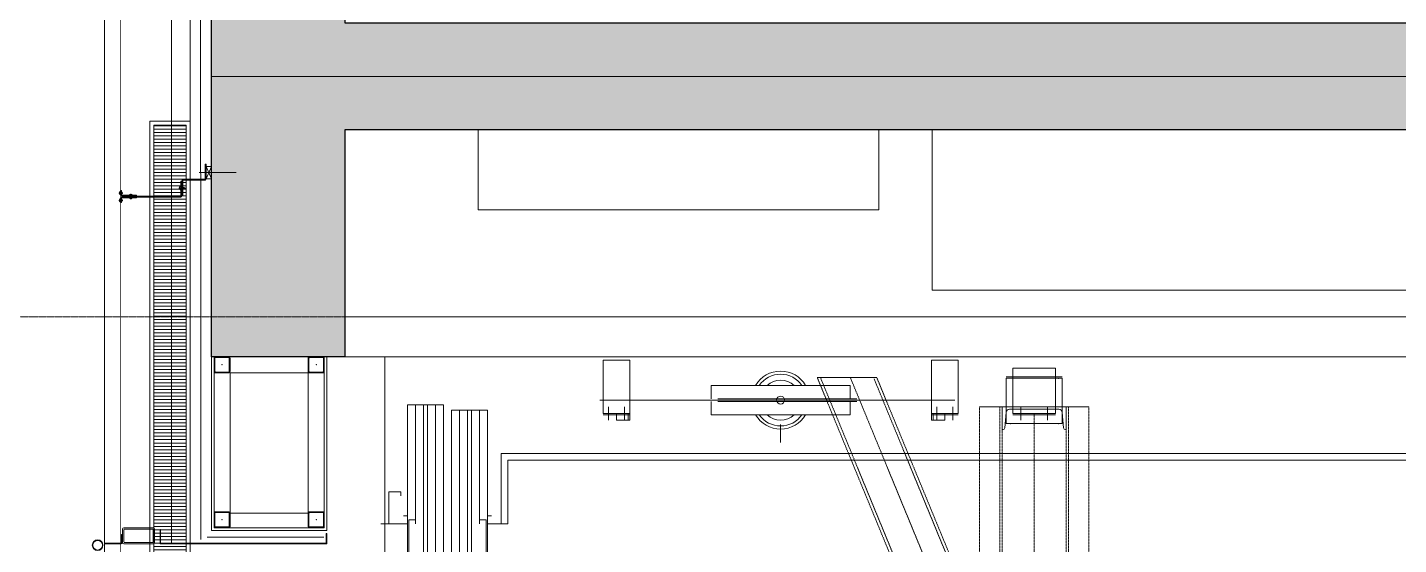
# Model space of a CAD drawing. Extents: x -2749 to 23780, y -1311 to 8245.
# Drawn here: x 1094 to 1607, y 2320 to 2513 of the extents above; entities that cross this region are included whole.
import ezdxf
from ezdxf.xclip import XClip

# ---------------------------------------------------------------- set-up
doc = ezdxf.new("R2010")
doc.units = 0
doc.header["$MEASUREMENT"] = 0
doc.header["$XCLIPFRAME"] = 0
doc.linetypes.add('DASHDOT2', pattern=[0.5, 0.25, -0.125, 0, -0.125])
doc.linetypes.add('DOT2', pattern=[0.125, 0, -0.125])
doc.layers.get('0').update_dxf_attribs({"color": 9, "lineweight": 9})
for name, color, linetype, lineweight in [('00', 9, 'Continuous', 9), ('01', 9, 'Continuous', 9), ('05V', 9, 'Continuous', 9), ('06D', 9, 'Continuous', 9), ('10', 9, 'Continuous', 9), ('11', 9, 'Continuous', 9), ('20', 9, 'DOT2', 9), ('24', 9, 'DASHDOT2', 9), ('33', 9, 'BATTING', 9), ('40B', 9, 'Continuous', 9), ('KOLON', 251, 'Continuous', 9), ('TARAMA', 251, 'Continuous', 13)]:
    doc.layers.add(name, color=color, linetype=linetype, lineweight=lineweight)
doc.linetypes.add('BATTING', pattern='A,0.0001,-0.1,[134,ltypeshp.shx,S=0.1,R=0,X=-0.1,Y=0],-0.2,[134,ltypeshp.shx,S=0.1,R=180,X=0.1,Y=0],-0.1', length=0.4001)

# ---------------------------------------------------------------- blocks, each defined once
blk = doc.blocks.new('p-ızgara 1')
h = blk.add_hatch()
h.set_pattern_fill('ANSI31', color=256, scale=10, angle=225, style=0)
h.set_pattern_definition([(270, (-1308.5183, 1064.6868), (1.25, -4e-16), [])])
h.paths.add_polyline_path([(1.5, 13.5), (1.5, 1.5), (394.5, 1.5), (394.5, 13.5)])
for points in [[(0, 15), (0, 0), (396, 0), (396, 15)], [(1.5, 13.5), (1.5, 1.5), (394.5, 1.5), (394.5, 13.5)]]:
    blk.add_lwpolyline(points, close=True)
blk = doc.blocks.new('p- alum kaplama profil')
at = {"lineweight": 13}
blk.add_lwpolyline([(7.12, 12.59), (7.12, 26.49)], dxfattribs=at)
at = {"lineweight": 5}
blk.add_lwpolyline([(9.44, 15.16), (4.79, 15.16), (4.79, 17.16), (9.44, 17.16)], close=True, dxfattribs=at)
for points in [[(4.79, 15.16), (9.44, 17.16)], [(9.44, 15.16), (4.79, 17.16)]]:
    blk.add_lwpolyline(points, dxfattribs=at)
at = {"lineweight": 18}
blk.add_lwpolyline([(4.09, 6.16), (-1.41, 6.16), (-1.41, 6.46), (4.09, 6.46, 0.414214), (4.29, 6.66), (4.29, 14.66, -0.414214), (4.79, 15.16), (10.29, 15.16), (10.29, 14.86), (4.79, 14.86, 0.414214), (4.59, 14.66), (4.59, 6.66, -0.414214)], format="xyb", close=True, dxfattribs=at)
blk.add_lwpolyline([(-2.06, 5.56), (-2.06, -2.34), (-2.06, -15.69), (-1.66, -15.69), (-1.66, -2.34), (-1.66, 5.56), (-1.66, 5.56), (-1.66, 5.57), (-1.66, 5.57), (-1.66, 5.58), (-1.66, 5.58), (-1.65, 5.59), (-1.65, 5.59), (-1.65, 5.59), (-1.65, 5.6), (-1.65, 5.6), (-1.64, 5.61), (-1.64, 5.61), (-1.64, 5.62), (-1.64, 5.62), (-1.63, 5.62), (-1.63, 5.63), (-1.63, 5.63), (-1.62, 5.63), (-1.62, 5.64), (-1.61, 5.64), (-1.61, 5.64), (-1.61, 5.64), (-1.6, 5.65), (-1.6, 5.65), (-1.59, 5.65), (-1.59, 5.65), (-1.58, 5.65), (-1.58, 5.65), (-1.57, 5.66), (-1.57, 5.66), (-1.56, 5.66), (-1.56, 5.66), (3.94, 5.66), (3.94, 6.06), (-1.56, 6.06), (-1.58, 6.06), (-1.61, 6.05), (-1.63, 6.05), (-1.66, 6.05), (-1.68, 6.04), (-1.7, 6.03), (-1.73, 6.03), (-1.75, 6.02), (-1.77, 6.01), (-1.79, 6), (-1.82, 5.99), (-1.84, 5.97), (-1.86, 5.96), (-1.88, 5.94), (-1.89, 5.93), (-1.91, 5.91), (-1.93, 5.89), (-1.95, 5.87), (-1.96, 5.85), (-1.97, 5.83), (-1.99, 5.81), (-2, 5.79), (-2.01, 5.77), (-2.02, 5.75), (-2.03, 5.72), (-2.04, 5.7), (-2.04, 5.68), (-2.05, 5.65), (-2.05, 5.63), (-2.06, 5.61), (-2.06, 5.58)], close=True)
blk.add_lwpolyline([(-1.66, -2.34), (-2.06, -2.34)])
for points in [[(-2.36, -10.84), (-2.36, -16.39), (-2.36, -16.39, -0.414214), (-2.51, -16.54), (-2.51, -16.54), (-4.06, -16.54), (-4.06, -16.84), (-2.51, -16.84), (-2.51, -16.84, 0.414214), (-2.06, -16.39), (-2.06, -10.84)], [(-1.36, -10.84), (-1.66, -10.84), (-1.66, -16.39, 0.414214), (-1.21, -16.84), (-1.21, -16.84), (0.34, -16.84), (0.34, -16.54), (-1.21, -16.54), (-1.21, -16.54, -0.414214), (-1.36, -16.39), (-1.36, -16.39)]]:
    blk.add_lwpolyline(points, format="xyb", close=True)
for points in [[(0.67, 5.66, -10), (1.91, 5.66, -10)], [(0.67, 5.66, -10), (0.67, 5.64, -10), (0.67, 5.62, -10), (0.67, 5.6, -10), (0.68, 5.58, -10), (0.68, 5.56, -10), (0.69, 5.54, -10), (0.69, 5.52, -10), (0.7, 5.5, -10), (0.7, 5.48, -10), (0.71, 5.46, -10), (0.72, 5.45, -10), (0.73, 5.43, -10), (0.74, 5.41, -10), (0.75, 5.4, -10), (0.76, 5.38, -10), (0.77, 5.36, -10), (0.79, 5.35, -10), (0.8, 5.33, -10), (0.81, 5.32, -10), (0.83, 5.31, -10), (0.84, 5.29, -10), (0.86, 5.28, -10), (0.87, 5.27, -10), (0.89, 5.26, -10), (0.91, 5.25, -10), (0.92, 5.24, -10), (0.94, 5.23, -10), (0.96, 5.22, -10), (0.98, 5.21, -10), (1, 5.21, -10), (1.02, 5.2, -10), (1.03, 5.2, -10)], [(0.96, 5.66, -10), (0.97, 5.66, -10), (0.97, 5.66, -10), (0.97, 5.66, -10), (0.98, 5.66, -10), (0.98, 5.66, -10), (0.99, 5.66, -10), (0.99, 5.66, -10), (1, 5.66, -10), (1, 5.67, -10), (1, 5.67, -10), (1.01, 5.67, -10), (1.01, 5.67, -10), (1.01, 5.67, -10), (1.02, 5.68, -10), (1.02, 5.68, -10), (1.02, 5.68, -10), (1.03, 5.69, -10), (1.03, 5.69, -10), (1.03, 5.69, -10), (1.04, 5.7, -10), (1.04, 5.7, -10), (1.04, 5.7, -10), (1.04, 5.71, -10), (1.04, 5.71, -10), (1.05, 5.72, -10), (1.05, 5.72, -10), (1.05, 5.72, -10), (1.05, 5.73, -10), (1.05, 5.73, -10), (1.05, 5.74, -10), (1.05, 5.74, -10), (1.05, 5.75, -10)], [(1.61, 6.87, -10), (0.98, 6.96, -10)], [(1.33, 5.85, -10), (0.98, 5.88, -10)], [(1.56, 7.05, -10), (1.02, 7.13, -10)], [(1.03, 5.2, -10), (1.04, 5.2, -10), (1.05, 5.19, -10), (1.05, 5.19, -10), (1.06, 5.19, -10), (1.06, 5.19, -10), (1.07, 5.19, -10), (1.07, 5.19, -10), (1.08, 5.19, -10), (1.08, 5.19, -10), (1.09, 5.19, -10), (1.09, 5.18, -10), (1.1, 5.18, -10), (1.1, 5.18, -10), (1.11, 5.18, -10), (1.11, 5.18, -10), (1.12, 5.18, -10), (1.12, 5.18, -10), (1.13, 5.18, -10), (1.13, 5.18, -10), (1.14, 5.18, -10), (1.15, 5.18, -10), (1.15, 5.18, -10), (1.16, 5.17, -10), (1.16, 5.17, -10), (1.17, 5.17, -10), (1.17, 5.17, -10), (1.18, 5.17, -10), (1.18, 5.17, -10), (1.19, 5.17, -10), (1.19, 5.17, -10), (1.2, 5.17, -10), (1.2, 5.17, -10)], [(1.05, 6.91, -10), (1.29, 7.56, -10)], [(1.05, 5.83, -10), (1.05, 6.01, -10)], [(1.05, 5.75, -10), (1.05, 5.83, -10)], [(1.2, 5.17, -10), (1.2, 5.2, -10)], [(1.38, 5.2, -10), (1.2, 5.2, -10)], [(1.29, 4.93, -10), (1.29, 7.8, -10)], [(1.53, 6.82, -10), (1.29, 7.56, -10)], [(1.29, 6.16, -10), (1.29, 6.26, -10)], [(1.38, 5.17, -10), (1.38, 5.2, -10)], [(1.38, 5.17, -10), (1.38, 5.17, -10), (1.39, 5.17, -10), (1.39, 5.17, -10), (1.4, 5.17, -10), (1.41, 5.17, -10), (1.41, 5.17, -10), (1.42, 5.17, -10), (1.42, 5.17, -10), (1.43, 5.17, -10), (1.43, 5.18, -10), (1.44, 5.18, -10), (1.44, 5.18, -10), (1.45, 5.18, -10), (1.45, 5.18, -10), (1.46, 5.18, -10), (1.46, 5.18, -10), (1.47, 5.18, -10), (1.47, 5.18, -10), (1.48, 5.18, -10), (1.48, 5.18, -10), (1.49, 5.18, -10), (1.5, 5.19, -10), (1.5, 5.19, -10), (1.51, 5.19, -10), (1.51, 5.19, -10), (1.52, 5.19, -10), (1.52, 5.19, -10), (1.53, 5.19, -10), (1.53, 5.19, -10), (1.54, 5.19, -10), (1.54, 5.2, -10), (1.55, 5.2, -10)], [(1.53, 5.75, -10), (1.53, 5.92, -10)], [(1.53, 5.75, -10), (1.53, 5.74, -10), (1.53, 5.74, -10), (1.53, 5.73, -10), (1.53, 5.73, -10), (1.53, 5.72, -10), (1.54, 5.72, -10), (1.54, 5.72, -10), (1.54, 5.71, -10), (1.54, 5.71, -10), (1.54, 5.7, -10), (1.54, 5.7, -10), (1.55, 5.7, -10), (1.55, 5.69, -10), (1.55, 5.69, -10), (1.55, 5.69, -10), (1.56, 5.68, -10), (1.56, 5.68, -10), (1.56, 5.68, -10), (1.57, 5.67, -10), (1.57, 5.67, -10), (1.58, 5.67, -10), (1.58, 5.67, -10), (1.58, 5.67, -10), (1.59, 5.66, -10), (1.59, 5.66, -10), (1.6, 5.66, -10), (1.6, 5.66, -10), (1.6, 5.66, -10), (1.61, 5.66, -10), (1.61, 5.66, -10), (1.62, 5.66, -10), (1.62, 5.66, -10)], [(1.55, 5.2, -10), (1.57, 5.2, -10), (1.59, 5.21, -10), (1.6, 5.21, -10), (1.62, 5.22, -10), (1.64, 5.23, -10), (1.66, 5.24, -10), (1.68, 5.25, -10), (1.69, 5.26, -10), (1.71, 5.27, -10), (1.73, 5.28, -10), (1.74, 5.29, -10), (1.76, 5.31, -10), (1.77, 5.32, -10), (1.78, 5.33, -10), (1.8, 5.35, -10), (1.81, 5.36, -10), (1.82, 5.38, -10), (1.83, 5.4, -10), (1.84, 5.41, -10), (1.85, 5.43, -10), (1.86, 5.45, -10), (1.87, 5.46, -10), (1.88, 5.48, -10), (1.89, 5.5, -10), (1.89, 5.52, -10), (1.9, 5.54, -10), (1.9, 5.56, -10), (1.9, 5.58, -10), (1.91, 5.6, -10), (1.91, 5.62, -10), (1.91, 5.64, -10), (1.91, 5.66, -10)], [(-2.86, -13.04, 0), (-0.86, -13.04, 0)], [(-2.36, -12.52, 0), (-2.4, -12.53, 0), (-2.43, -12.56, 0), (-2.47, -12.58, 0), (-2.5, -12.6, 0), (-2.53, -12.63, 0), (-2.56, -12.66, 0), (-2.59, -12.69, 0), (-2.61, -12.73, 0), (-2.63, -12.76, 0), (-2.65, -12.8, 0), (-2.67, -12.84, 0), (-2.68, -12.88, 0), (-2.69, -12.92, 0), (-2.7, -12.96, 0), (-2.71, -13, 0), (-2.71, -13.04, 0), (-2.71, -13.08, 0), (-2.7, -13.13, 0), (-2.69, -13.17, 0), (-2.68, -13.21, 0), (-2.67, -13.25, 0), (-2.65, -13.28, 0), (-2.63, -13.32, 0), (-2.61, -13.36, 0), (-2.59, -13.39, 0), (-2.56, -13.42, 0), (-2.53, -13.45, 0), (-2.5, -13.48, 0), (-2.47, -13.51, 0), (-2.43, -13.53, 0), (-2.4, -13.55, 0), (-2.36, -13.57, 0)], [(-2.36, -13.04, 0), (-2.36, -12.52, 0)], [(-2.36, -13.04, 0), (-2.36, -12.73, 0)], [(-2.36, -12.73, 0), (-2.36, -13.04, 0)], [(-1.36, -12.73, 0), (-2.36, -12.73, 0)], [(-2.36, -13.04, 0), (-2.36, -13.36, 0)], [(-2.36, -13.04, 0), (-2.36, -13.57, 0)], [(-2.36, -13.36, 0), (-2.36, -13.04, 0)], [(-1.36, -13.36, 0), (-2.36, -13.36, 0)], [(-1.36, -13.04, 0), (-1.36, -12.37, 0)], [(-1.36, -13.72, 0), (-1.32, -13.68, 0), (-1.29, -13.65, 0), (-1.26, -13.61, 0), (-1.23, -13.58, 0), (-1.2, -13.54, 0), (-1.18, -13.5, 0), (-1.16, -13.45, 0), (-1.14, -13.41, 0), (-1.12, -13.37, 0), (-1.1, -13.32, 0), (-1.09, -13.28, 0), (-1.08, -13.23, 0), (-1.07, -13.18, 0), (-1.06, -13.14, 0), (-1.06, -13.09, 0), (-1.06, -13.04, 0), (-1.06, -12.99, 0), (-1.06, -12.95, 0), (-1.07, -12.9, 0), (-1.08, -12.85, 0), (-1.09, -12.81, 0), (-1.1, -12.76, 0), (-1.12, -12.72, 0), (-1.14, -12.67, 0), (-1.16, -12.63, 0), (-1.18, -12.59, 0), (-1.2, -12.55, 0), (-1.23, -12.51, 0), (-1.26, -12.47, 0), (-1.29, -12.43, 0), (-1.32, -12.4, 0), (-1.36, -12.37, 0)], [(-1.36, -13.04, 0), (-1.36, -13.72, 0)], [(-3.84, -17.04, 0), (-3.81, -17.07, 0), (-3.78, -17.1, 0), (-3.75, -17.12, 0), (-3.72, -17.15, 0), (-3.69, -17.17, 0), (-3.66, -17.19, 0), (-3.62, -17.21, 0), (-3.59, -17.23, 0), (-3.55, -17.24, 0), (-3.52, -17.26, 0), (-3.48, -17.27, 0), (-3.44, -17.28, 0), (-3.4, -17.28, 0), (-3.36, -17.29, 0), (-3.32, -17.29, 0), (-3.29, -17.29, 0), (-3.25, -17.29, 0), (-3.21, -17.29, 0), (-3.17, -17.28, 0), (-3.13, -17.28, 0), (-3.09, -17.27, 0), (-3.06, -17.26, 0), (-3.02, -17.24, 0), (-2.98, -17.23, 0), (-2.95, -17.21, 0), (-2.91, -17.19, 0), (-2.88, -17.17, 0), (-2.85, -17.15, 0), (-2.82, -17.12, 0), (-2.79, -17.1, 0), (-2.76, -17.07, 0), (-2.73, -17.04, 0)], [(-3.29, -17.04, 0), (-3.84, -17.04, 0)], [(-2.85, -16.54, 0), (-2.86, -16.51, 0), (-2.87, -16.47, 0), (-2.89, -16.44, 0), (-2.91, -16.41, 0), (-2.93, -16.38, 0), (-2.96, -16.35, 0), (-2.98, -16.33, 0), (-3.01, -16.31, 0), (-3.04, -16.29, 0), (-3.07, -16.27, 0), (-3.11, -16.25, 0), (-3.14, -16.24, 0), (-3.18, -16.23, 0), (-3.21, -16.22, 0), (-3.25, -16.22, 0), (-3.29, -16.22, 0), (-3.32, -16.22, 0), (-3.36, -16.22, 0), (-3.39, -16.23, 0), (-3.43, -16.24, 0), (-3.46, -16.25, 0), (-3.5, -16.27, 0), (-3.53, -16.29, 0), (-3.56, -16.31, 0), (-3.59, -16.33, 0), (-3.61, -16.35, 0), (-3.64, -16.38, 0), (-3.66, -16.41, 0), (-3.68, -16.44, 0), (-3.7, -16.47, 0), (-3.71, -16.51, 0), (-3.73, -16.54, 0)], [(-3.29, -16.54, 0), (-3.73, -16.54, 0)], [(-3.29, -16.54, 0), (-3.55, -16.54, 0)], [(-3.55, -16.54, 0), (-3.29, -16.54, 0)], [(-3.55, -17.04, 0), (-3.55, -16.54, 0)], [(-3.29, -17.54, 0), (-3.29, -16.04, 0)], [(-3.29, -16.54, 0), (-2.85, -16.54, 0)], [(-3.29, -16.54, 0), (-3.03, -16.54, 0)], [(-3.03, -16.54, 0), (-3.29, -16.54, 0)], [(-3.29, -17.04, 0), (-2.73, -17.04, 0)], [(-3.03, -17.04, 0), (-3.03, -16.54, 0)], [(-0.56, -17.04, 0), (-1.11, -17.04, 0)], [(0, -17.04, 0), (-0.03, -17.07, 0), (-0.06, -17.1, 0), (-0.09, -17.12, 0), (-0.12, -17.15, 0), (-0.15, -17.17, 0), (-0.18, -17.19, 0), (-0.22, -17.21, 0), (-0.25, -17.23, 0), (-0.29, -17.24, 0), (-0.33, -17.26, 0), (-0.36, -17.27, 0), (-0.4, -17.28, 0), (-0.44, -17.28, 0), (-0.48, -17.29, 0), (-0.52, -17.29, 0), (-0.56, -17.29, 0), (-0.59, -17.29, 0), (-0.63, -17.29, 0), (-0.67, -17.28, 0), (-0.71, -17.28, 0), (-0.75, -17.27, 0), (-0.79, -17.26, 0), (-0.82, -17.24, 0), (-0.86, -17.23, 0), (-0.89, -17.21, 0), (-0.93, -17.19, 0), (-0.96, -17.17, 0), (-0.99, -17.15, 0), (-1.02, -17.12, 0), (-1.05, -17.1, 0), (-1.08, -17.07, 0), (-1.11, -17.04, 0)], [(-1, -16.54, 0), (-0.98, -16.51, 0), (-0.97, -16.47, 0), (-0.95, -16.44, 0), (-0.93, -16.41, 0), (-0.91, -16.38, 0), (-0.88, -16.35, 0), (-0.86, -16.33, 0), (-0.83, -16.31, 0), (-0.8, -16.29, 0), (-0.77, -16.27, 0), (-0.73, -16.25, 0), (-0.7, -16.24, 0), (-0.66, -16.23, 0), (-0.63, -16.22, 0), (-0.59, -16.22, 0), (-0.56, -16.22, 0), (-0.52, -16.22, 0), (-0.48, -16.22, 0), (-0.45, -16.23, 0), (-0.41, -16.24, 0), (-0.38, -16.25, 0), (-0.34, -16.27, 0), (-0.31, -16.29, 0), (-0.28, -16.31, 0), (-0.25, -16.33, 0), (-0.23, -16.35, 0), (-0.2, -16.38, 0), (-0.18, -16.41, 0), (-0.16, -16.44, 0), (-0.14, -16.47, 0), (-0.13, -16.51, 0), (-0.12, -16.54, 0)], [(-0.56, -16.54, 0), (-1, -16.54, 0)], [(-0.56, -16.54, 0), (-0.82, -16.54, 0)], [(-0.82, -16.54, 0), (-0.56, -16.54, 0)], [(-0.82, -17.04, 0), (-0.82, -16.54, 0)], [(-0.56, -17.54, 0), (-0.56, -16.04, 0)], [(-0.56, -16.54, 0), (-0.3, -16.54, 0)], [(-0.56, -16.54, 0), (-0.12, -16.54, 0)], [(-0.3, -16.54, 0), (-0.56, -16.54, 0)], [(-0.56, -17.04, 0), (0, -17.04, 0)], [(-0.3, -17.04, 0), (-0.3, -16.54, 0)]]:
    blk.add_polyline3d(points)
blk = doc.blocks.new('P-AKS_AUDI')
at = {"layer": '24'}
blk.add_lwpolyline([(-3840, -380), (-3500, -380)], dxfattribs=at)
blk = doc.blocks.new('k-giriş portal kutusu')
at = {"layer": '10'}
for p, q in [((-6, 5.4375), (-6, 0.5625)), ((-5.46, 5.2125), (-5.46, 0.7875)), ((5.4375, 6), (-5.4375, 6)), ((5.1225, 5.55), (-5.1225, 5.55)), ((5.46, 0.7875), (5.46, 5.2125)), ((6, 0.5625), (6, 5.4375)), ((-5.4375, 0), (5.4375, 0)), ((-5.1225, 0.45), (5.1225, 0.45))]:
    blk.add_line(p, q, dxfattribs=at)
for centre, radius, start, end in [((-5.4375, 5.4375), 0.5625, 90, 180), ((-5.1225, 5.2125), 0.3375, 90, 180), ((5.1225, 5.2125), 0.3375, 0, 90), ((5.4375, 5.4375), 0.5625, 0, 90), ((-5.4375, 0.5625), 0.5625, 180, 270), ((-5.1225, 0.7875), 0.3375, 180, 270), ((5.1225, 0.7875), 0.3375, 270, 0), ((5.4375, 0.5625), 0.5625, 270, 0)]:
    blk.add_arc(centre, radius, start, end, dxfattribs=at)
blk = doc.blocks.new('NPU240')
for p, q in [((0, -120), (0, 120)), ((0, 120), (85, 120)), ((21.4, 105.2), (79.1, 110.2)), ((85, 120), (85, 116.7)), ((9.5, -92.2), (9.5, 92.2)), ((0, -120), (85, -120)), ((21.4, -105.2), (79.1, -110.2)), ((85, -120), (85, -116.7))]:
    blk.add_line(p, q)
for centre, radius, start, end in [((22.5, 92.2), 13, 95, 180), ((78.5, 116.7), 6.5, 275, 0), ((22.5, -92.2), 13, 180, 265), ((78.5, -116.7), 6.5, 0, 85)]:
    blk.add_arc(centre, radius, start, end)
blk = doc.blocks.new('p-arac asansoru')
for p, q in [((312.4, 530.5), (312.4, 533.5)), ((356.9, 523.5), (15.4, 523.5)), ((356.9, 520.5), (313.9, 520.5)), ((356.9, 510), (356.9, 523.5)), ((356.9, 517.5), (298.7, 517.5)), ((356.9, 516), (298.7, 516)), ((356.9, 510), (15.4, 510)), ((356.9, 513), (252.5, 513)), ((354.9, 507), (17.4, 507)), ((354.9, 504), (253.35, 504)), ((354.9, 507), (354.9, 493.5)), ((354.9, 501), (298.7, 501)), ((354.9, 499.5), (298.7, 499.5)), ((354.9, 493.5), (17.4, 493.5)), ((354.9, 496.5), (313.9, 496.5)), ((312.4, 488.5), (312.4, 486)), ((312.4, 488.5), (338.7, 488.5)), ((338.7, 488.5), (338.7, -134.5)), ((312.4, 486), (336.2, 486)), ((336.2, 486), (336.2, -132)), ((356.2, 448.25), (351.2, 448.25)), ((353.2, 450.25), (353.2, 440.25)), ((353.7, 450.25), (373.7, 450.25)), ((353.7, 450.25), (353.7, 440.25)), ((358.7, 451.5), (358.7, 318.5)), ((373.7, 450.25), (373.7, 440.25)), ((353.7, 445.25), (351.2, 445.25)), ((351.2, 445.25), (351.2, 440.25)), ((356.2, 442.25), (351.2, 442.25)), ((353.7, 440.85), (351.2, 440.85)), ((353.7, 440.25), (351.2, 440.25)), ((353.7, 440.25), (373.7, 440.25)), ((353.2, 357.75), (353.2, 409.75)), ((358.2, 409.75), (353.2, 409.75)), ((358.2, 355.25), (358.2, 407.25)), ((359.2, 409.75), (364.2, 409.75)), ((359.2, 355.25), (359.2, 407.25)), ((364.2, 409.75), (364.2, 357.75)), ((349.55, 383.75), (342.85, 383.75)), ((367.15, 370.03), (367.15, 347.74)), ((353.2, 357.75), (358.2, 357.75)), ((364.2, 357.75), (359.2, 357.75)), ((353.7, 327.25), (351.2, 327.25)), ((351.2, 322.25), (351.2, 327.25)), ((353.7, 326.65), (351.2, 326.65)), ((356.2, 325.25), (351.2, 325.25)), ((353.2, 317.25), (353.2, 327.25)), ((353.7, 317.25), (353.7, 327.25)), ((353.7, 327.25), (373.7, 327.25)), ((373.7, 317.25), (373.7, 327.25)), ((353.7, 322.25), (351.2, 322.25)), ((356.2, 319.25), (351.2, 319.25)), ((353.7, 317.25), (373.7, 317.25)), ((356.2, 300.75), (356.2, 309.25)), ((349.9, 278.25), (349.9, 299.25)), ((349.9, 299.25), (366.9, 299.25)), ((366.9, 299.25), (366.9, 278.25)), ((367.4, 299.25), (367.4, 278.25)), ((351.2, 293.75), (356.2, 293.75)), ((353.2, 280.75), (353.2, 296.75)), ((353.7, 280.75), (353.7, 296.75)), ((353.7, 296.75), (370.7, 296.75)), ((370.7, 296.75), (370.7, 280.75)), ((351.2, 283.75), (356.2, 283.75)), ((366.9, 278.25), (349.9, 278.25)), ((370.7, 280.75), (353.7, 280.75)), ((356.2, 276.75), (356.2, 268.25))]:
    blk.add_line(p, q)
for points in [[(315.4, 525), (315.4, 523.5), (312.4, 523.5), (312.4, 530.5), (324.4, 530.5), (324.4, 526), (322.9, 526)], [(298.9, 519), (296.9, 519), (296.9, 523), (313.9, 523), (313.9, 520.5), (312.4, 520.5)], [(298.9, 498), (296.9, 498), (296.9, 494), (313.9, 494), (313.9, 496.5), (312.4, 496.5)], [(315.4, 492), (315.4, 493.5), (312.4, 493.5), (312.4, 488.5)]]:
    blk.add_lwpolyline(points)
blk.add_circle((358.7, 383.75), 1.5)
for radius, start, end in [(10.85, 120.4584, 239.5416), (9.7, 124.542, 235.458), (10.85, 300.4584, 59.5416), (9.7, 304.542, 55.458), (7.5, 137.1666, 222.8334), (7.5, 317.1666, 42.8334)]:
    blk.add_arc((358.7, 383.75), radius, start, end)
for p in [(349.9, 297.75), (349.9, 279.75), (349.9, 279.75), (349.9, 279.75), (366.9, 279.75)]:
    blk.add_point(p)
at = {"layer": '20'}
for p, q in [((7.27, 221.75), (367.15, 370.03)), ((7.7, 220.74), (367.15, 368.84)), ((2.83, 207.54), (367.15, 357.64)), ((7.24, 200.65), (366.72, 348.76)), ((7.27, 199.46), (367.15, 347.74)), ((356.2, 309.25), (283.7, 309.25)), ((16.2, 301.65), (356.2, 301.65)), ((16.2, 300.75), (347.7, 300.75)), ((-6.3, 288.75), (353.7, 288.75)), ((16.2, 275.85), (356.2, 275.85)), ((347.7, 276.75), (283.7, 276.75)), ((356.2, 268.25), (283.7, 268.25))]:
    blk.add_line(p, q, dxfattribs=at)
at = {"xscale": -0.0999999999985448, "yscale": 0.0999999999994543, "zscale": 0.0999999999994543}
blk.add_blockref('NPU240', (356.2, 288.75), dxfattribs=at)
blk = doc.blocks.new('prf-60x60')
for points in [[(-2.5, -6), (2.5, -6, 0.414214), (3, -5.5), (3, -0.5, 0.414214), (2.5, 0), (-2.5, 0, 0.414214), (-3, -0.5), (-3, -5.5, 0.414214)], [(-2.5, -5.7), (2.5, -5.7, 0.414214), (2.7, -5.5), (2.7, -0.5, 0.414214), (2.5, -0.3), (-2.5, -0.3, 0.414214), (-2.7, -0.5), (-2.7, -5.5, 0.414214)]]:
    blk.add_lwpolyline(points, format="xyb", close=True)
at = {"color": 252}
blk.add_point((0, -3), dxfattribs=at)
blk = doc.blocks.new('p-zemin kat')
at = {"layer": '00'}
for points in [[(1162.5, 2390), (1162.5, 2865), (1182.5, 2865), (1182.5, 2825)], [(1212.5, 2405), (1717.5, 2405), (1717.5, 2390), (1182.5, 2390)]]:
    blk.add_lwpolyline(points, dxfattribs=at)
at = {"layer": '01'}
blk.add_lwpolyline([(1222.5, 2515), (1757.5, 2515), (1757.5, 2430), (1962.5, 2430), (1962.5, 2390), (1717.5, 2390), (1717.5, 2475), (1212.5, 2475), (1212.5, 2390), (1162.5, 2390), (1162.5, 2515), (1162.5, 2825), (1962.5, 2825), (1962.5, 2785), (1212.5, 2785), (1212.5, 2515)], close=True, dxfattribs=at)
at = {"layer": '06D'}
for points in [[(1147.5, 2320), (1147.5, 2870)], [(1154.5, 2320), (1154.5, 2870)], [(1122.5, 2070), (1122.5, 2865)], [(1227.5, 2390), (1227.5, 2025)]]:
    blk.add_lwpolyline(points, dxfattribs=at)
for points in [[(1262.5, 2475), (1412.5, 2475), (1412.5, 2445), (1262.5, 2445)], [(1432.5, 2415), (1717.5, 2415), (1717.5, 2475), (1432.5, 2475)], [(1198.76, 2331.5), (1169.5, 2331.47), (1169.5, 2383.97), (1198.76, 2384)]]:
    blk.add_lwpolyline(points, close=True, dxfattribs=at)
at = {"layer": '10'}
for points, const_width in [([(1151.5, 2320), (1151.5, 2870)], 0.1), ([(1128.5, 2070), (1128.5, 2865)], 0.2)]:
    blk.add_lwpolyline(points, dxfattribs=dict(at, const_width=const_width))
at = {"layer": '10', "ltscale": 0.3}
blk.add_lwpolyline([(1122.5, 2319.98), (1122.5, 2320.28), (1128.67, 2320.28, 0.414268), (1128.82, 2320.43), (1128.82, 2323.53), (1129.12, 2323.53), (1129.12, 2320.43, -0.414207), (1128.67, 2319.98), (1122.5, 2319.98)], format="xyb", dxfattribs=at)
blk.add_lwpolyline([(1205.76, 2323.83), (1205.76, 2319.98), (1143.26, 2319.98), (1143.26, 2325.29), (1143.46, 2325.29), (1143.46, 2320.2), (1161.07, 2320.2), (1205.53, 2320.2), (1205.53, 2323.86), (1205.53, 2323.86), (1205.53, 2323.86)], close=True, dxfattribs=at)
for radius in [2, 1.8]:
    blk.add_circle((1119.88, 2319.47), radius, dxfattribs=at)
at = {"layer": '11'}
for points in [[(1162.5, 2390), (1162.5, 2325), (1205.76, 2325), (1205.76, 2390)], [(1163.5, 2390), (1163.5, 2326), (1204.76, 2326), (1204.76, 2390)]]:
    blk.add_lwpolyline(points, dxfattribs=at)
at = {"layer": '33', "ltscale": 0.4}
blk.add_lwpolyline([(1158.27, 2870), (1158.5, 2321.56), (1158.5, 2321.56)], dxfattribs=at)
at = {"layer": '33', "ltscale": 0.25}
blk.add_lwpolyline([(1160.94, 2322.5), (1204.68, 2322.5)], dxfattribs=at)
at = {"layer": '40B'}
blk.add_lwpolyline([(1750, 2495), (1750, 2815), (1162.5, 2815), (1162.5, 2495)], close=True, dxfattribs=at)
blk.add_blockref('k-giriş portal kutusu', (1135.2, 2319.98))
at = {"layer": '05V'}
ref = blk.add_blockref('p-arac asansoru', (1759.5, 2015.1), dxfattribs=dict(at, rotation=90))
XClip(ref).set_block_clipping_path([(-72.1000000362, -157.9999999557), (374.9000042902, 575.0000000443)])
at = {"layer": '10', "xscale": -1, "rotation": 270}
blk.add_blockref('p- alum kaplama profil', (1145.34, 2451.86), dxfattribs=at)
at = {"layer": '10'}
for p in [(1166.5, 2390), (1201.76, 2390), (1166.5, 2332), (1201.76, 2332)]:
    blk.add_blockref('prf-60x60', p, dxfattribs=at)
at = {"layer": '24'}
blk.add_blockref('P-AKS_AUDI', (4722.5, 2785), dxfattribs=at)

msp = doc.modelspace()

# ---------------------------------------------------------------- hatches: boundary and pattern name
at = {"layer": 'TARAMA', "linetype": 'ByBlock', "lineweight": -3}
h = msp.add_hatch(dxfattribs=at)
h.set_pattern_fill('ANSI36', color=256, scale=2, style=0)
h.set_pattern_definition([(45, (4746.007, 395.342), (3.367596, 12.347852), [15.875, -3.175, 0, -3.175])])
h.paths.add_polyline_path([(4762.5, 425), (4682.5, 425), (4682.5, 345), (4762.5, 345)])
h.paths.add_polyline_path([(1262.5, 425), (1182.5, 425), (1182.5, 345), (1262.5, 345)])
h.paths.add_polyline_path([(1962.5, 345), (1962.5, 425), (1882.5, 425), (1882.5, 345)])
h.paths.add_polyline_path([(2662.5, 425), (2582.5, 425), (2582.5, 345), (2662.5, 345)])
h.paths.add_polyline_path([(3282.5, 425), (3282.5, 345), (3362.5, 345), (3362.5, 425)])
h.paths.add_polyline_path([(4062.5, 425), (3982.5, 425), (3982.5, 345), (4062.5, 345)])
h.paths.add_polyline_path([(4782.5, 2785), (4782.5, 2365), (4732.5, 2365), (4732.5, 2475), (4302.5, 2475), (4302.5, 2515), (4732.5, 2515), (4732.5, 2785), (4302.5, 2785), (4302.5, 2825), (4782.5, 2825)])
h.paths.add_polyline_path([(1757.5, 2515), (1757.5, 2430), (1962.5, 2430), (1962.5, 2390), (1747.5, 2390), (1717.5, 2390), (1717.5, 2475), (1212.5, 2475), (1212.5, 2390), (1162.5, 2390), (1162.5, 2825), (1962.5, 2825), (1962.5, 2785), (1212.5, 2785), (1212.5, 2515)])
h.paths.add_polyline_path([(1882.5, 1945), (1962.5, 1945), (1962.5, 2025), (1882.5, 2025)])
h.paths.add_polyline_path([(1182.5, 1945), (1262.5, 1945), (1262.5, 2025), (1182.5, 2025)])
h.paths.add_polyline_path([(3982.5, 2365), (4062.5, 2365), (4062.5, 2445), (3982.5, 2445)])
h.paths.add_polyline_path([(3282.5, 2365), (3362.5, 2365), (3362.5, 2445), (3282.5, 2445)])
h.paths.add_polyline_path([(2582.5, 2365), (2662.5, 2365), (2662.5, 2445), (2582.5, 2445)])
h.paths.add_polyline_path([(3982.5, 2745), (4062.5, 2745), (4062.5, 2825), (3982.5, 2825)])
h.paths.add_polyline_path([(2582.5, 2745), (2662.5, 2745), (2662.5, 2825), (2582.5, 2825)])
h.paths.add_polyline_path([(3282.5, 2745), (3362.5, 2745), (3362.5, 2825), (3282.5, 2825)])
h.paths.add_polyline_path([(1882.5, 3805), (1962.5, 3805), (1962.5, 3885), (1882.5, 3885)])
h.paths.add_polyline_path([(1182.5, 3805), (1262.5, 3805), (1262.5, 3885), (1182.5, 3885)])

# ---------------------------------------------------------------- linework, layer by layer
at = {"layer": 'KOLON', "linetype": 'ByBlock', "lineweight": -3}
msp.add_lwpolyline([(1757.5, 2515), (1757.5, 2430), (1962.5, 2430), (1962.5, 2390), (1747.5, 2390), (1717.5, 2390), (1717.5, 2475), (1717.5, 2475), (1212.5, 2475), (1212.5, 2390), (1162.5, 2390), (1162.5, 2825), (1962.5, 2825), (1962.5, 2785), (1212.5, 2785), (1212.5, 2515), (1757.5, 2515)], dxfattribs=at)

# ---------------------------------------------------------------- block references
msp.add_blockref('p-zemin kat', (0, 0))
at = {"layer": '06D', "rotation": 90}
msp.add_blockref('p-ızgara 1', (1154.5, 2082.2), dxfattribs=at)

doc.saveas('drawing.dxf')
